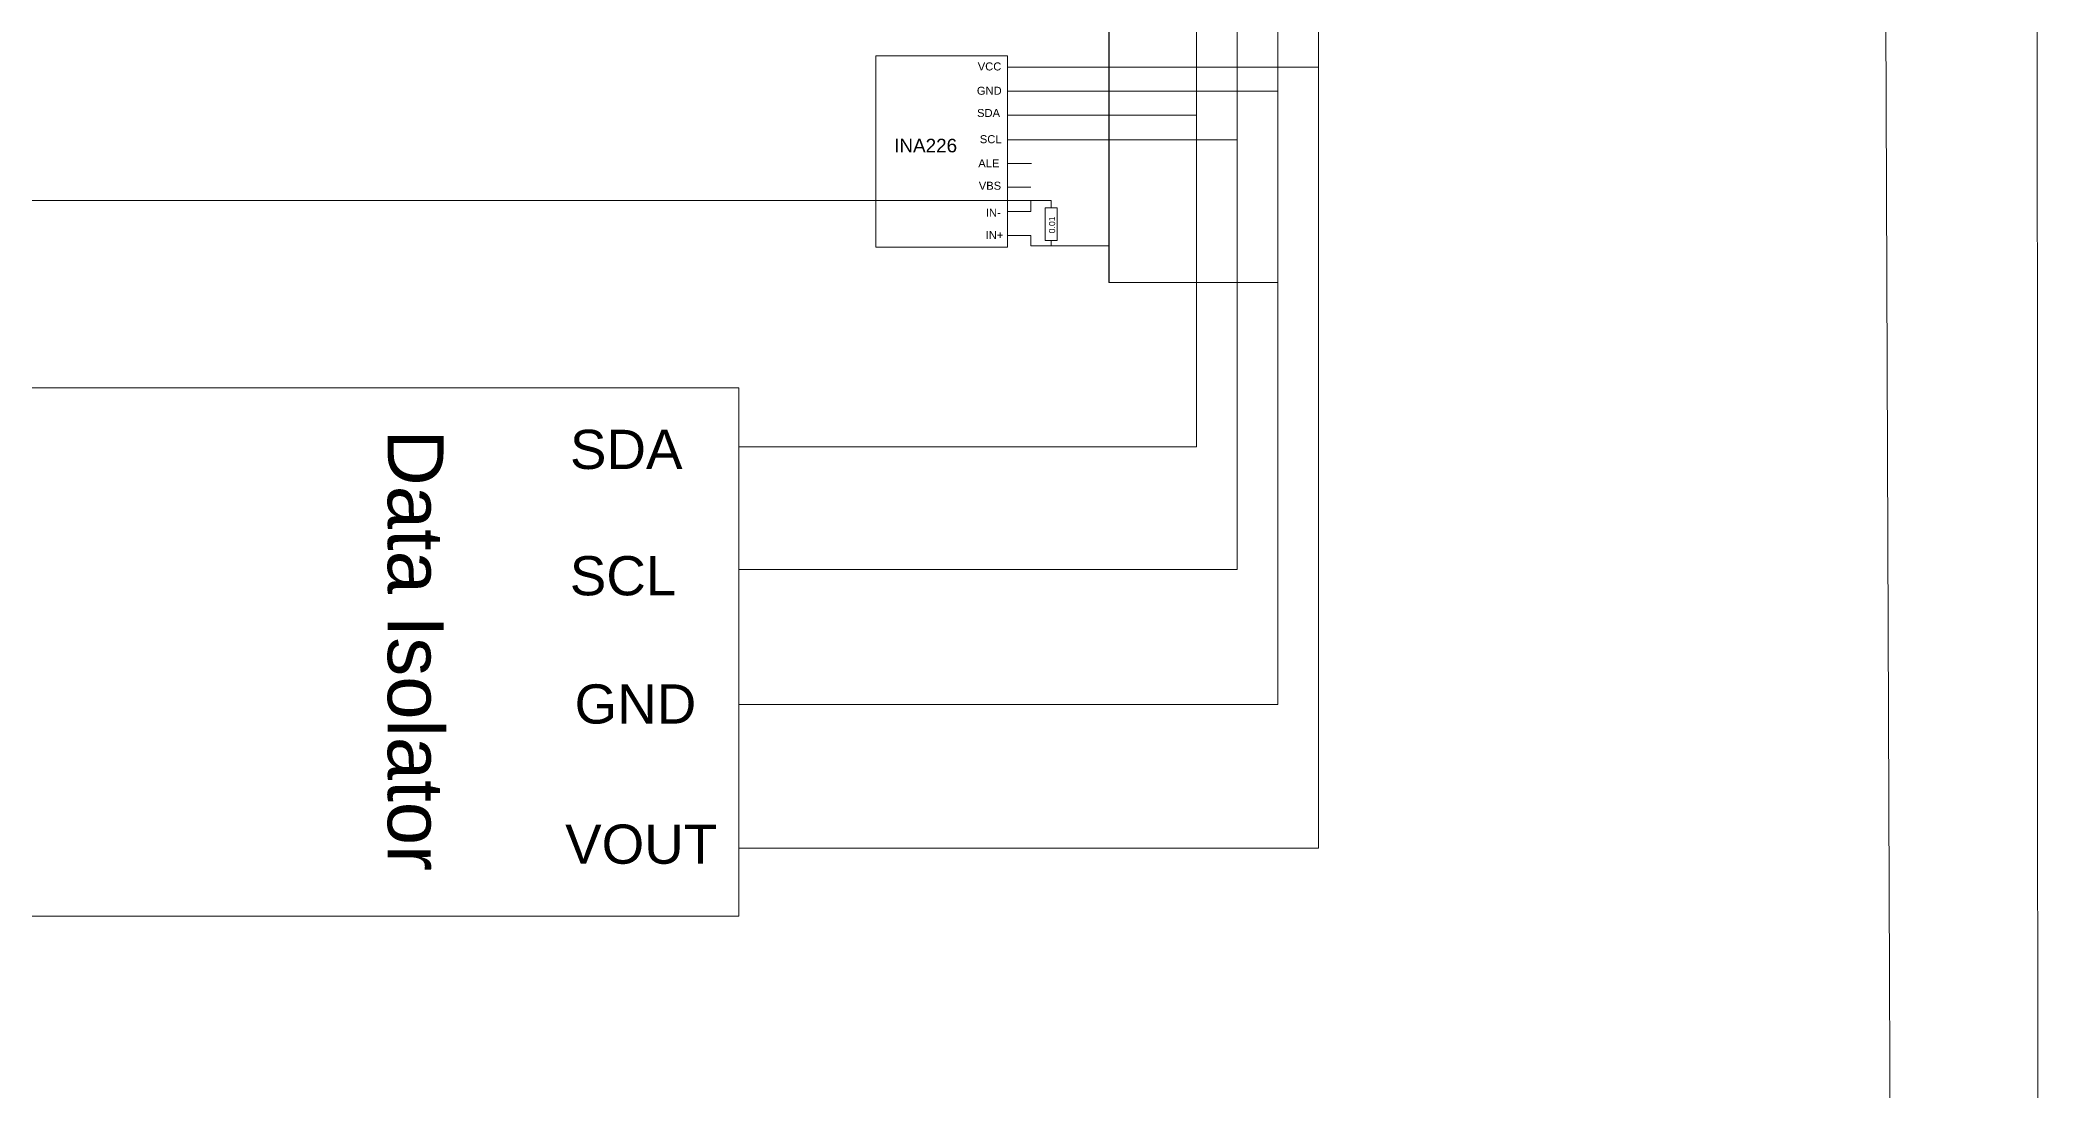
# Model space of a CAD drawing. Header units: inches. Extents: x 4541 to 19811, y -21622 to -6339.
# Drawn here: x 19519.2 to 19635.1, y -8321.9 to -8261 of the extents above; entities that cross this region are included whole.
import ezdxf

# ---------------------------------------------------------------- set-up
doc = ezdxf.new("R2010")
doc.units = ezdxf.units.IN
doc.header["$MEASUREMENT"] = 0
doc.layers.get('0').update_dxf_attribs({"lineweight": 0})
doc.styles.get("Standard").update_dxf_attribs({"font": 'arial.ttf'})

msp = doc.modelspace()

# ---------------------------------------------------------------- linework, layer by layer
for p, q in [((19575.31, -8262.61), (19576.69, -8262.61)), ((19575.31, -8264), (19576.67, -8264)), ((19575.31, -8265.39), (19576.67, -8265.39)), ((19575.31, -8266.82), (19576.68, -8266.82)), ((19575.31, -8268.2), (19576.71, -8268.2)), ((19575.31, -8269.58), (19576.67, -8269.58)), ((19575.31, -8270.99), (19576.67, -8270.99)), ((19575.31, -8272.37), (19576.67, -8272.37)), ((19559.73, -8284.63), (19559.73, -8284.63)), ((19559.73, -8291.76), (19559.73, -8291.76)), ((19559.73, -8299.59), (19559.73, -8299.59)), ((19559.73, -8307.92), (19559.73, -8307.92))]:
    msp.add_line(p, q)
at = {"color": 3}
msp.add_line((19577.85, -8272.97), (19581.2, -8272.97), dxfattribs=at)
at = {"color": 3, "ltscale": 5}
msp.add_lwpolyline([(19635.11, -8369.74), (19634.88, -7904.28), (19588.28, -7904.28)], dxfattribs=at)
at = {"color": 1, "ltscale": 5}
msp.add_lwpolyline([(19598.34, -7920.8), (19624.99, -7920.8), (19626.74, -8381.14)], dxfattribs=at)
at = {"color": 3}
for points in [[(19311.01, -7968.72), (19399.85, -7968.72), (19399.85, -8270.35), (19577.85, -8270.35)], [(19576.67, -8172.6), (19591.01, -8172.6), (19591.01, -8188.59), (19576.67, -8188.59), (19591.01, -8188.59), (19591.01, -8203.1), (19576.67, -8203.1), (19591.01, -8203.1), (19591.01, -8217.57), (19576.67, -8217.57), (19591.01, -8217.57), (19591.01, -8233.02), (19576.67, -8233.02), (19591.01, -8233.02), (19591.01, -8248.18), (19576.67, -8248.18), (19591.01, -8248.18), (19591.01, -8264), (19576.67, -8264), (19591.01, -8264), (19591.01, -8275.11), (19581.2, -8275.11)], [(19559.73, -8299.59), (19591.01, -8299.59), (19591.01, -8275.11)]]:
    msp.add_lwpolyline(points, dxfattribs=at)
at = {"color": 1}
for points in [[(19576.69, -8171.21), (19593.36, -8171.21), (19593.36, -8187.2), (19576.69, -8187.2), (19593.36, -8187.2), (19593.36, -8201.71), (19576.69, -8201.71), (19593.36, -8201.71), (19593.36, -8216.18), (19576.69, -8216.18), (19593.36, -8216.18), (19593.36, -8231.63), (19576.69, -8231.63), (19593.36, -8231.63), (19593.36, -8246.79), (19576.69, -8246.79), (19593.36, -8246.79), (19593.36, -8262.61), (19576.69, -8262.61), (19593.36, -8262.61), (19593.36, -8275.11)], [(19559.73, -8307.92), (19593.36, -8307.92), (19593.36, -8275.11)]]:
    msp.add_lwpolyline(points, dxfattribs=at)
for points in [[(19575.31, -8265.39), (19586.28, -8265.39), (19586.29, -8275.11), (19586.28, -8265.39), (19586.28, -8249.58), (19575.31, -8249.58), (19586.28, -8249.58), (19586.28, -8234.41), (19575.31, -8234.41), (19586.28, -8234.41), (19586.28, -8218.97), (19575.31, -8218.97), (19586.28, -8218.97), (19586.28, -8204.5), (19575.31, -8204.5), (19586.28, -8204.5), (19586.28, -8189.98), (19575.31, -8189.98), (19586.28, -8189.98), (19586.28, -8174), (19575.31, -8174)], [(19576.68, -8266.82), (19588.64, -8266.82), (19588.64, -8275.11), (19588.64, -8266.82), (19588.64, -8251), (19576.68, -8251), (19588.64, -8251), (19588.64, -8235.84), (19576.68, -8235.84), (19588.64, -8235.84), (19588.64, -8220.39), (19576.68, -8220.39), (19588.64, -8220.39), (19588.64, -8205.92), (19576.68, -8205.92), (19588.64, -8205.92), (19588.64, -8191.41), (19576.68, -8191.41), (19588.64, -8191.41), (19588.64, -8175.42), (19576.68, -8175.42), (19588.64, -8175.42)], [(19576.67, -8270.99), (19576.67, -8270.35)], [(19577.85, -8270.35), (19577.85, -8270.77)], [(19576.67, -8272.37), (19576.67, -8272.97), (19577.85, -8272.97), (19577.85, -8272.67)], [(19559.73, -8284.63), (19586.29, -8284.63), (19586.29, -8275.11)], [(19559.73, -8291.76), (19588.64, -8291.76), (19588.64, -8275.11)]]:
    msp.add_lwpolyline(points)
at = {"color": 3, "lineweight": 30}
msp.add_lwpolyline([(19578.82, -8181.28), (19578.82, -8181.58), (19581.2, -8181.58), (19581.2, -8275.11)], dxfattribs=at)
for points in [[(19567.67, -8261.95), (19575.31, -8261.95), (19575.31, -8273.06), (19567.67, -8273.06)], [(19559.73, -8281.21), (19559.73, -8311.87), (19509.86, -8311.87), (19509.86, -8281.21)]]:
    msp.add_lwpolyline(points, close=True)
at = {"color": 7, "true_color": 0xffffff}
msp.add_lwpolyline([(19577.5, -8270.77), (19578.19, -8270.77), (19578.19, -8272.67), (19577.5, -8272.67)], close=True, dxfattribs=at)

# ---------------------------------------------------------------- texts
for s, height, p in [('VCC', 0.464, (19573.59, -8262.8)), ('GND', 0.464, (19573.54, -8264.21)), ('SDA', 0.464, (19573.55, -8265.5)), ('INA226', 0.784, (19568.74, -8267.55)), ('SCL', 0.464, (19573.71, -8267.02)), ('ALE', 0.464, (19573.62, -8268.42)), ('VBS', 0.464, (19573.65, -8269.72)), ('IN-', 0.464, (19574.06, -8271.28)), ('IN+', 0.464, (19574.05, -8272.58)), ('SDA', 2.274, (19549.93, -8285.92)), ('SCL', 2.274, (19549.92, -8293.25)), ('GND', 2.274, (19550.2, -8300.69)), ('VOUT', 2.274, (19549.65, -8308.82))]:
    msp.add_text(s, height=height).set_placement(p)
for s, height, rotation, p in [('0.01', 0.361, 90, (19578.08, -8272.25)), ('Data Isolator', 3.2342, 270, (19539.36, -8283.63))]:
    msp.add_text(s, height=height, rotation=rotation).set_placement(p)

doc.saveas('drawing.dxf')
